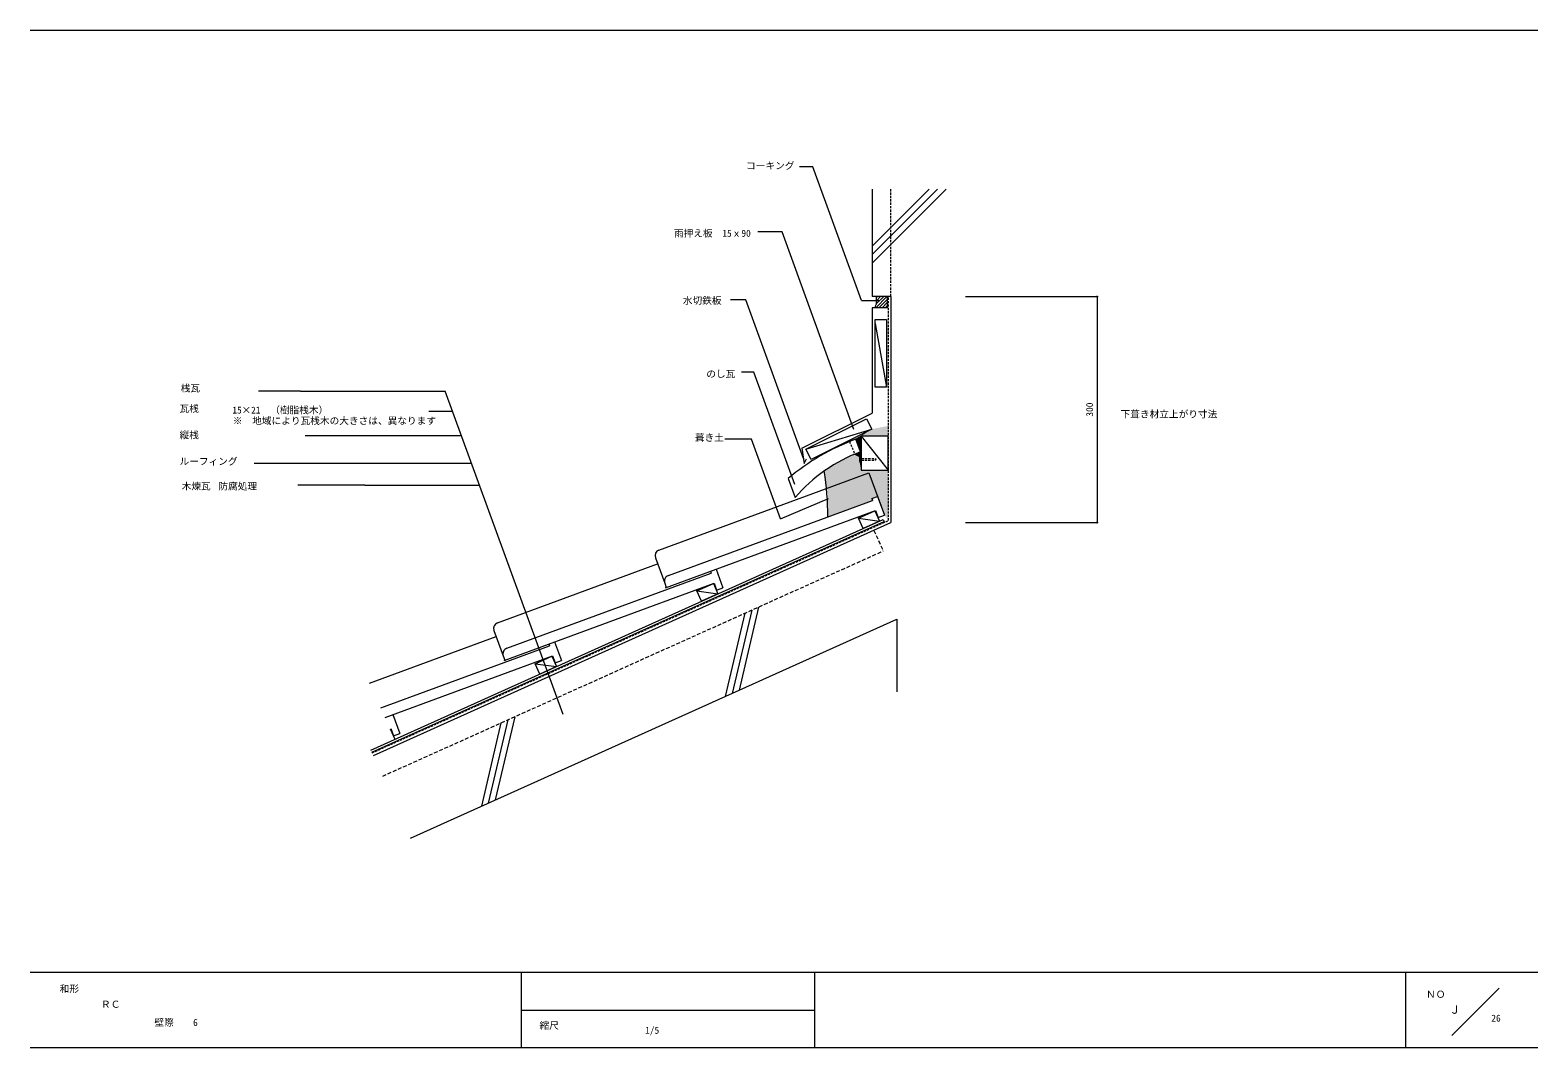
# Model space of a CAD drawing. Units: millimetres, scale not verified. Extents: x -203 to 197, y -138 to 132.
import ezdxf
from ezdxf.enums import TextEntityAlignment as Align

# ---------------------------------------------------------------- set-up
doc = ezdxf.new("R2010")
doc.units = ezdxf.units.MM
doc.header["$LTSCALE"] = 0.5
doc.header["$PDMODE"] = 32
doc.header["$PDSIZE"] = 0.25
doc.linetypes.add('DASHED1', pattern=[1.8, 1.2, -0.6])
doc.linetypes.add('DASHED2', pattern=[3, 2, -1])
for name, color, linetype, lineweight in [('0-0', 5, 'Continuous', 18), ('1-0', 7, 'Continuous', 18), ('1-1', 7, 'Continuous', 18), ('1-2', 7, 'Continuous', 18), ('1-3', 7, 'Continuous', 18), ('1-4', 1, 'Continuous', 18), ('1-B', 3, 'Continuous', 18), ('1-C', 7, 'Continuous', 18)]:
    doc.layers.add(name, color=color, linetype=linetype, lineweight=lineweight)
for name, color, linetype in [('1-5', 7, 'Continuous'), ('1-6', 7, 'Continuous'), ('1-D_ADD_LINE', 8, 'Continuous')]:
    doc.layers.add(name, color=color, linetype=linetype)
doc.styles.add('ＭＳ ゴシック', font='')
doc.styles.get('ＭＳ ゴシック').set_extended_font_data('MS Gothic')

msp = doc.modelspace()

# ---------------------------------------------------------------- linework, layer by layer
at = {"layer": '0-0'}
for p, q in [((-203.2432, 131.6351), (196.7568, 131.6351)), ((196.7568, -118.3649), (-203.2433, -118.3649)), ((-72.973, -118.3649), (-72.973, -138.3649)), ((4.8649, -118.3649), (4.8649, -138.3649)), ((161.7568, -138.3649), (161.7568, -118.3649)), ((186.4865, -122.5541), (173.9189, -135.1216)), ((-72.973, -128.3649), (4.8649, -128.3649)), ((196.7568, -138.3649), (-203.2432, -138.3649))]:
    msp.add_line(p, q, dxfattribs=at)
at = {"layer": '1-0'}
for p, q in [((4.3722, 95.3716), (0.8435, 95.3716)), ((17.2828, 59.9002), (4.3722, 95.3716)), ((20.1351, 89.4487), (20.1351, 60.973)), ((20.1351, 74.3378), (35.246, 89.4487)), ((20.1351, 72.0751), (37.5088, 89.4487)), ((20.1351, 69.8124), (39.7715, 89.4487)), ((25.1351, 60.973), (20.1351, 60.973)), ((21.0803, 57.973), (24.0803, 60.973)), ((21.2502, 58.9914), (23.2318, 60.973)), ((21.2573, 60.6956), (21.5347, 60.973)), ((21.35, 59.9398), (22.3832, 60.973)), ((21.9288, 57.973), (24.2563, 60.3005)), ((25.1351, 60.973), (25.1351, 0.973)), ((17.2828, 59.9002), (22.1858, 59.9002)), ((22.7774, 57.973), (24.2563, 59.4519)), ((23.6259, 57.973), (24.2563, 58.6034)), ((20.9705, 53.848), (23.9705, 36.8806)), ((-112.5808, -59.9026), (23.3459, 1.2644)), ((-112.1705, -60.8146), (25.1351, 0.973)), ((-13.6596, -23.0642), (-18.8539, -45.1402)), ((-11.8212, -22.2369), (-17.0156, -44.3129)), ((-9.9829, -21.4096), (-15.1772, -43.4856)), ((-76.5069, -51.3455), (-81.7012, -73.4215)), ((-74.6685, -50.5182), (-79.8629, -72.5942)), ((-78.3452, -52.1727), (-83.5396, -74.2487))]:
    msp.add_line(p, q, dxfattribs=at)
at = {"layer": '1-0', "linetype": 'DASHED1'}
msp.add_line((25.1351, 60.973), (25.1351, 89.4487), dxfattribs=at)
at = {"layer": '1-0', "color": 3}
for p, q in [((20.1351, 57.973), (20.1351, 30.0408)), ((24.2563, 57.973), (20.1351, 57.973))]:
    msp.add_line(p, q, dxfattribs=at)
at = {"layer": '1-0', "linetype": 'DASHED2'}
for p in [(20.5964, -1.0695), (-109.7083, -66.2861)]:
    msp.add_line(p, (23.0586, -6.541), dxfattribs=at)
at = {"layer": '1-0'}
msp.add_lwpolyline([(20.9705, 36.8806), (20.9705, 54.8806), (23.9705, 54.8806), (23.9705, 36.8806)], close=True, dxfattribs=at)
for points in [[(-112.827, -59.3555), (23.0997, 1.8115), (23.3459, 1.2644)], [(-102.3217, -82.7007), (26.6801, -24.6498), (26.6801, -43.9054)]]:
    msp.add_lwpolyline(points, dxfattribs=at)
at = {"layer": '1-0', "color": 3}
msp.add_arc((17.5635, 59.8589), 3.7873, 330.13521, 17.10692, dxfattribs=at)
at = {"layer": '1-1'}
for p, q in [((20.8632, 4.1128), (22.0943, 1.377)), ((16.486, 2.143), (22.0943, 1.377)), ((16.486, 2.143), (22.0943, 1.377)), ((16.486, 2.143), (22.0943, 1.377)), ((16.4927, 2.1282), (22.101, 1.3621)), ((16.4927, 2.1282), (22.101, 1.3621)), ((-26.3676, -17.159), (-21.9904, -15.1892)), ((-26.3676, -17.159), (-20.7593, -17.925)), ((-26.3676, -17.159), (-20.7593, -17.925)), ((-26.3676, -17.159), (-20.7593, -17.925)), ((-26.3676, -17.159), (-20.7593, -17.925)), ((-69.2279, -36.4461), (-64.8507, -34.4764)), ((-69.228, -36.4461), (-63.6196, -37.2121)), ((-69.2279, -36.4461), (-63.6196, -37.2121)), ((-107.711, -53.7635), (-106.4799, -56.4993))]:
    msp.add_line(p, q, dxfattribs=at)
at = {"layer": '1-1', "color": 3, "linetype": 'DASHED1'}
msp.add_line((-112.4988, -60.085), (24.5229, 1.5748), dxfattribs=at)
at = {"layer": '1-1'}
for points in [[(17.7171, -0.5927), (16.486, 2.143), (20.8632, 4.1128), (22.0943, 1.377)], [(16.486, 2.143), (20.8632, 4.1128), (22.0943, 1.377)], [(16.486, 2.143), (20.8632, 4.1128), (22.0943, 1.377)], [(-26.3676, -17.159), (-21.9904, -15.1892), (-20.7593, -17.925)], [(-26.3676, -17.159), (-21.9904, -15.1892), (-20.7593, -17.925)]]:
    msp.add_lwpolyline(points, dxfattribs=at)
for points in [[(17.7238, -0.6076), (16.4927, 2.1282), (20.8699, 4.0979), (22.101, 1.3622)], [(17.7238, -0.6076), (16.4927, 2.1282), (20.8699, 4.0979), (22.101, 1.3621)], [(17.7238, -0.6076), (16.4927, 2.1282), (20.8699, 4.0979), (22.101, 1.3621)], [(-25.1365, -19.8948), (-26.3676, -17.159), (-21.9904, -15.1892), (-20.7593, -17.925)], [(-25.1365, -19.8948), (-26.3676, -17.159), (-21.9904, -15.1892), (-20.7593, -17.925)], [(-67.9968, -39.1819), (-69.228, -36.4461), (-64.8507, -34.4764), (-63.6196, -37.2121)], [(-67.9968, -39.1819), (-69.2279, -36.4461), (-64.8507, -34.4764), (-63.6196, -37.2121)]]:
    msp.add_lwpolyline(points, close=True, dxfattribs=at)
at = {"layer": '1-2'}
for p, q in [((-3.7706, 78.1241), (-10.1424, 78.1241)), ((15.3068, 25.7095), (-3.7706, 78.1241)), ((-13.3988, 60.0736), (-17.4433, 60.0736)), ((1.9112, 18.0096), (-13.3988, 60.0736)), ((44.9516, 60.973), (79.8008, 60.973)), ((79.8008, 60.973), (79.8008, 0.9729)), ((-11.2476, 40.8926), (-14.5229, 40.8926)), ((-0.3991, 11.0867), (-11.2476, 40.8926)), ((-131.5344, 35.8898), (-142.6852, 35.8898)), ((-131.5344, 35.8898), (-93.0961, 35.8898)), ((-61.8469, -49.9667), (-93.0961, 35.8898)), ((-97.4286, 30.5859), (-91.1657, 30.5859)), ((-130.2743, 24.0931), (-88.8025, 24.0931)), ((-11.8989, 23.1436), (-18.9035, 23.1436)), ((-4.1902, 1.9641), (-11.8989, 23.1436)), ((-118.6756, 16.6456), (-143.8345, 16.6456)), ((-86.0918, 16.6456), (-118.6756, 16.6456)), ((-86.0918, 16.6456), (-93.4565, 16.6456)), ((-114.4244, 10.9167), (-132.2462, 10.9167)), ((-114.4244, 10.9167), (-84.0067, 10.9167)), ((-4.1902, 1.9641), (8.537, 7.3799)), ((44.9516, 0.9729), (79.8008, 0.9729))]:
    msp.add_line(p, q, dxfattribs=at)
at = {"layer": '1-2', "color": 3}
for p, q in [((17.0881, 19.7597), (15.8446, 23.1381)), ((-2.1501, 12.6786), (-0.2849, 7.611))]:
    msp.add_line(p, q, dxfattribs=at)
for centre, radius, end in [((36.6276, -33.3266), 60.168, 130.1275), ((31.4616, -19.2911), 41.612, 139.72186)]:
    msp.add_arc(centre, radius, 110.20721, end, dxfattribs=at)
at = {"layer": '1-2'}
for p in [(79.8008, 60.973), (79.8008, 0.9729)]:
    msp.add_point(p, dxfattribs=at)
at = {"layer": '1-3', "color": 3}
for p, q in [((24.2563, 57.973), (24.2563, 60.973)), ((1.5086, 20.7275), (20.1351, 30.0408))]:
    msp.add_line(p, q, dxfattribs=at)
at = {"layer": '1-3', "color": 3, "linetype": 'DASHED1'}
msp.add_line((24.5229, 1.5748), (24.5229, 60.973), dxfattribs=at)
at = {"layer": '1-3'}
for p, q in [((18.685, 28.4824), (20.0266, 25.7991)), ((2.5853, 20.4325), (20.0266, 25.7991)), ((20.0266, 25.7991), (3.9269, 17.7492)), ((17.2028, 23.8896), (24.4028, 14.8896)), ((17.0992, 17.9905), (17.319, 17.9905)), ((17.0992, 17.5905), (17.319, 17.5905))]:
    msp.add_line(p, q, dxfattribs=at)
at = {"layer": '1-3', "linetype": 'DASHED1'}
for p, q in [((14.1252, 22.5547), (15.5407, 19.1388)), ((17.319, 17.5905), (20.8177, 17.5905)), ((20.8177, 17.5905), (21.1934, 17.7905))]:
    msp.add_line(p, q, dxfattribs=at)
at = {"layer": '1-3'}
for points in [[(3.9269, 17.7492), (2.5853, 20.4325), (18.685, 28.4824)], [(14.1252, 22.5547), (15.8804, 23.2342), (17.1826, 19.7993), (15.5407, 19.1388)], [(15.5407, 19.1388), (17.126, 18.3838), (17.1449, 17.327)]]:
    msp.add_lwpolyline(points, dxfattribs=at)
at = {"layer": '1-3', "color": 3}
msp.add_lwpolyline([(1.5086, 20.7275), (2.1115, 16.6582), (2.7143, 17.8639)], dxfattribs=at)
at = {"layer": '1-3'}
for points in [[(17.2028, 14.8896), (24.4028, 14.8896), (24.4028, 23.8896), (17.2028, 23.8896)], [(17.0992, 17.1905), (17.0992, 18.3905), (16.7992, 18.3905), (16.7992, 17.1905)]]:
    msp.add_lwpolyline(points, close=True, dxfattribs=at)
at = {"layer": '1-3', "linetype": 'DASHED1'}
msp.add_lwpolyline([(17.319, 17.9905), (20.8177, 17.9905), (21.1934, 17.7905)], dxfattribs=at)
at = {"layer": '1-4'}
msp.add_arc((-67.6672, 2.6317), 76.0589, 359.91408, 9.11525, dxfattribs=at)
at = {"layer": '1-B', "color": 7}
msp.add_line((6.0789, 9.3386), (19.2828, 14.1986), dxfattribs=at)
at = {"layer": '1-B'}
for p, q in [((19.2828, 14.1986), (23.4278, 2.9372)), ((-34.6464, -16.3071), (21.0477, 4.1923)), ((-33.9301, -13.0598), (20.2683, 6.8891)), ((20.0904, 7.3688), (21.592, 7.9215)), ((20.0904, 7.3688), (20.2616, 6.9039)), ((20.0905, 7.3688), (20.2616, 6.9039)), ((20.0915, 7.3692), (20.2683, 6.8891)), ((21.041, 4.2072), (21.7319, 2.3303)), ((21.0411, 4.2072), (21.7319, 2.3303)), ((21.0477, 4.1923), (21.7386, 2.3154)), ((21.592, 7.9215), (23.4211, 2.952)), ((21.592, 7.9215), (23.4211, 2.952)), ((21.7319, 2.3303), (23.4211, 2.952)), ((21.7319, 2.3303), (23.4211, 2.952)), ((21.7386, 2.3154), (23.4278, 2.9372)), ((-22.7631, -11.9332), (-22.592, -12.3981)), ((-22.7631, -11.9332), (-22.592, -12.3981)), ((-21.2616, -11.3805), (-19.4325, -16.35)), ((-21.2616, -11.3805), (-19.4325, -16.35)), ((-77.5067, -35.5942), (-21.8126, -15.0948)), ((-76.7904, -32.3469), (-22.592, -12.3981)), ((-34.879, -15.114), (-34.4616, -16.2478)), ((-21.8126, -15.0948), (-21.1217, -16.9717)), ((-21.8125, -15.0948), (-21.1217, -16.9717)), ((-21.1217, -16.9717), (-19.4325, -16.35)), ((-21.1217, -16.9717), (-19.4325, -16.35)), ((-110.2297, -48.1665), (-65.4523, -31.6852)), ((-65.6234, -31.2203), (-65.4523, -31.6852)), ((-64.122, -30.6677), (-62.2928, -35.6371)), ((-109.0778, -50.7261), (-64.6729, -34.382)), ((-77.7393, -34.4011), (-77.3219, -35.535)), ((-64.6729, -34.382), (-63.982, -36.2589)), ((-63.982, -36.2589), (-62.2928, -35.6371)), ((-106.9822, -49.9548), (-105.1531, -54.9243)), ((-107.5332, -53.6691), (-106.8423, -55.546)), ((-106.8423, -55.546), (-105.1531, -54.9243))]:
    msp.add_line(p, q, dxfattribs=at)
for centre in [(-33.3774, -14.5613), (-76.2377, -33.8485)]:
    msp.add_arc(centre, 1.6, 110.2068, 200.20738, dxfattribs=at)
at = {"layer": '1-C'}
for p, q in [((-36.4171, -6.303), (6.0789, 9.3386)), ((-79.2774, -25.5901), (-36.7804, -9.9481)), ((-37.3659, -8.3572), (-34.879, -15.114)), ((-80.2263, -27.6443), (-77.7393, -34.4011)), ((-113.1916, -41.5844), (-79.6407, -29.2353))]:
    msp.add_line(p, q, dxfattribs=at)
for centre, start in [((-35.8644, -7.8045), 110.20749), ((-78.7247, -27.0916), 110.20723)]:
    msp.add_arc(centre, 1.6, start, 200.20695, dxfattribs=at)
at = {"layer": '1-D_ADD_LINE'}
for points in [[(20.0266, 25.7991), (10.8599, 21.2157), (10.8541, 21.0418)], [(20.0266, 25.7991), (10.8541, 21.0418), (11.3544, 21.2743)], [(20.0266, 25.7991), (11.3544, 21.2743), (12.0005, 21.568)], [(20.0266, 25.7991), (12.0005, 21.568), (12.5585, 21.8177)], [(20.0266, 25.7991), (12.5585, 21.8177), (13.1825, 22.082)], [(20.0266, 25.7991), (13.1825, 22.082), (13.858, 22.3757)], [(20.0266, 25.7991), (13.858, 22.3757), (14.4454, 22.6033)], [(20.0266, 25.7991), (14.4454, 22.6033), (15.1062, 22.8529)], [(20.0266, 25.7991), (15.1062, 22.8529), (15.8446, 23.1381)], [(17.2028, 24.0023), (15.8446, 23.1381), (17.1993, 19.8055), (17.0877, 19.7607)], [(24.5229, 26.6588), (20.0266, 25.7991), (24.4028, 23.8896), (17.2028, 23.8896)], [(20.0266, 25.7991), (17.2028, 24.0023), (17.2028, 23.8896)], [(15.6481, 19.2078), (9.2117, 15.861), (7.4312, 14.681)], [(15.6481, 19.2078), (7.4312, 14.681), (8.4008, 8.638)], [(16.7992, 18.3905), (15.586, 19.1172), (8.4008, 8.638)], [(8.4008, 8.638), (16.7992, 17.1905), (16.7992, 18.3905)], [(8.4008, 8.638), (17.2028, 14.8896), (16.7992, 17.1905)], [(15.6481, 19.2078), (10.5022, 16.6822), (9.2117, 15.861)], [(15.6481, 19.2078), (12.1393, 17.57), (10.5022, 16.6822)], [(15.6481, 19.2078), (12.7719, 17.8863), (12.1393, 17.57)], [(15.6481, 19.2078), (13.4818, 18.2448), (12.7719, 17.8863)], [(15.6481, 19.2078), (14.276, 18.6032), (13.4818, 18.2448)], [(16.7992, 18.3905), (15.535, 19.1524), (15.586, 19.1172)], [(15.5407, 19.1388), (16.7992, 18.3905), (17.1993, 19.8055), (17.2028, 18.3838)], [(16.7992, 17.1905), (17.2028, 14.8896), (17.2028, 17.1905)], [(8.4008, 8.638), (21.5919, 7.9215), (17.2028, 14.8896)], [(17.2028, 14.8896), (21.5919, 7.9215), (24.4343, 14.8085)], [(21.5919, 7.9215), (23.4278, 2.9372), (21.5926, 7.9231), (24.4343, 14.8085)], [(23.4278, 2.9372), (24.5229, 1.5748), (24.4343, 14.8085)], [(8.4008, 8.638), (8.3916, 2.5176), (20.2683, 6.8891)], [(8.4008, 8.638), (20.2683, 6.8891), (20.0904, 7.3688)], [(8.4008, 8.638), (20.0904, 7.3688), (21.592, 7.9215)]]:
    msp.add_solid(points, dxfattribs=at)

# ---------------------------------------------------------------- texts
at = {"layer": '0-0', "color": 7, "style": 'ＭＳ ゴシック'}
for s, height, p in [('和形', 1.833, (-195.4054, -124.1757)), ('ＮＯ', 1.833, (167.1021, -125.6345)), ('ＲＣ', 1.833, (-184.4438, -128.2884)), ('Ｊ', 2.199, (173.238, -129.9766)), ('縮尺', 1.833, (-68.1081, -133.9054)), ('26', 1.833, (184.4141, -131.9473))]:
    msp.add_text(s, height=height, dxfattribs=at).set_placement(p, align=Align.BOTTOM_LEFT)
at = {"layer": '1-0', "style": 'ＭＳ ゴシック'}
for s, p in [('コーキング', (-13.2886, 94.2208)), ('15×21\u3000（樹脂桟木）', (-149.6038, 29.3704)), ('※\u3000地域により瓦桟木の大きさは、異なります', (-149.4631, 26.5302)), ('下葺き材立上がり寸法', (86.0555, 28.3061)), ('葺き土', (-26.8857, 22.0554)), ('木煉瓦', (-163.0435, 9.1698)), ('防腐処理', (-153.3037, 9.1698)), ('1/5', (-40.0932, -135.1819))]:
    msp.add_text(s, height=1.833, dxfattribs=at).set_placement(p, align=Align.BOTTOM_LEFT)
at = {"layer": '1-2', "style": 'ＭＳ ゴシック'}
msp.add_text('300', height=1.833, rotation=90, dxfattribs=at).set_placement((79.3008, 29.0979), align=Align.BOTTOM_LEFT)
at = {"layer": '1-5', "style": 'ＭＳ ゴシック'}
for s, p in [('桟瓦', (-163.2946, 35.1578)), ('瓦桟\u3000', (-163.6101, 29.761)), ('縦桟', (-163.6085, 22.761)), ('ルーフィング', (-163.6085, 15.761))]:
    msp.add_text(s, height=1.833, dxfattribs=at).set_placement(p, align=Align.BOTTOM_LEFT)
at = {"layer": '1-6', "style": 'ＭＳ ゴシック'}
for s, p in [('雨押え板\u300015ｘ90', (-32.4434, 76.267)), ('水切鉄板', (-30.0767, 58.4291)), ('のし瓦', (-23.8641, 38.9697)), ('壁際\u3000\u30006', (-170.2781, -133.1048))]:
    msp.add_text(s, height=1.833, dxfattribs=at).set_placement(p, align=Align.BOTTOM_LEFT)

doc.saveas('drawing.dxf')
